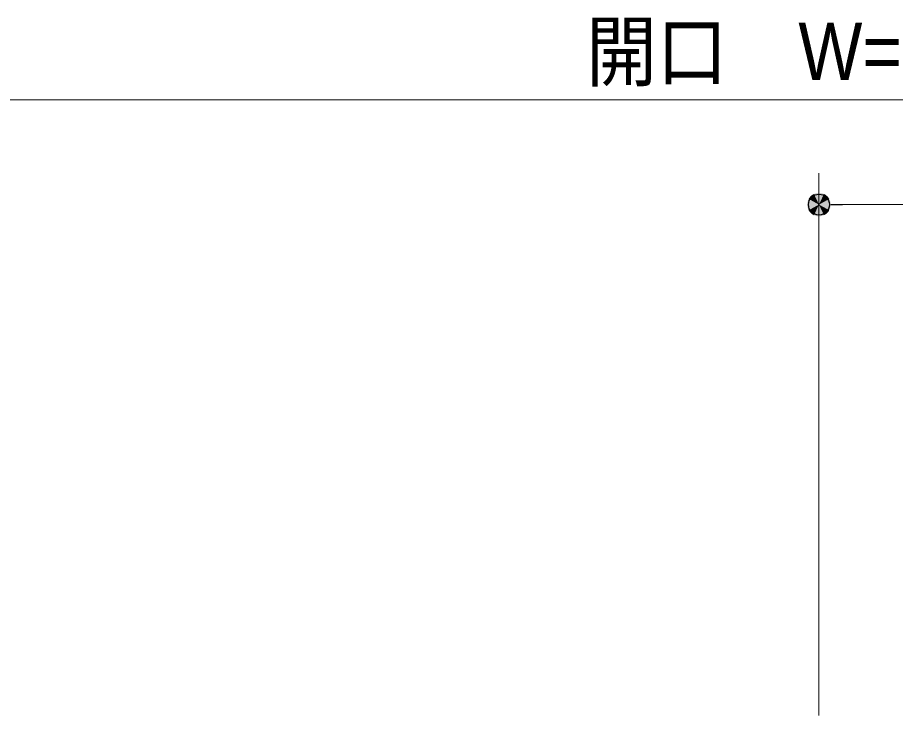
# Model space of a CAD drawing. Units: millimetres, scale not verified. Extents: x -4547 to 4547, y -2305 to 2305.
# Drawn here: x -2730.8 to -2311.9, y 676.1 to 1009.4 of the extents above; entities that cross this region are included whole.
import ezdxf
from ezdxf.enums import TextEntityAlignment as Align

# ---------------------------------------------------------------- set-up
doc = ezdxf.new("R2010")
doc.units = ezdxf.units.MM
doc.header["$LTSCALE"] = 20
doc.header["$PDMODE"] = 32
doc.header["$PDSIZE"] = 10
doc.layers.add('0-2_2寸法-1', color=7, linetype='Continuous', lineweight=15)
doc.layers.add('0-3_0', color=7, linetype='Continuous', lineweight=25)
doc.layers.add('0-4_Defpoints', color=7, linetype='Continuous')
doc.styles.add('ＭＳ Ｐゴシック', font='')
doc.styles.get('ＭＳ Ｐゴシック').set_extended_font_data('MS PGothic')

# ---------------------------------------------------------------- blocks, each defined once
blk = doc.blocks.new('_Dot')
at = {"layer": '0-3_0'}
blk.add_line((-10, 0), (-20, 0), dxfattribs=at)
for points in [[(0, 0), (-7.29, 6.85), (-6.37, 7.71)], [(0, 0), (-6.37, 7.71), (-5.36, 8.44)], [(0, 0), (-5.36, 8.44), (-4.26, 9.05)], [(0, 0), (-4.26, 9.05), (-3.09, 9.51)], [(0, 0), (-3.09, 9.51), (-1.87, 9.82)], [(0, 0), (-1.87, 9.82), (-0.63, 9.98)], [(0, 0), (-0.63, 9.98), (0.63, 9.98)], [(0, 0), (0.63, 9.98), (1.87, 9.82)], [(0, 0), (1.87, 9.82), (3.09, 9.51)], [(0, 0), (3.09, 9.51), (4.26, 9.05)], [(0, 0), (4.26, 9.05), (5.36, 8.44)], [(0, 0), (5.36, 8.44), (6.37, 7.71)], [(0, 0), (6.37, 7.71), (7.29, 6.85)], [(0, 0), (-10, 0), (-9.92, 1.25)], [(0, 0), (-9.92, -1.25), (-10, 0)], [(0, 0), (-9.92, 1.25), (-9.69, 2.49)], [(0, 0), (-9.69, -2.49), (-9.92, -1.25)], [(0, 0), (-9.69, 2.49), (-9.3, 3.68)], [(0, 0), (-9.3, -3.68), (-9.69, -2.49)], [(0, 0), (-9.3, 3.68), (-8.76, 4.82)], [(0, 0), (-8.76, -4.82), (-9.3, -3.68)], [(0, 0), (-8.76, 4.82), (-8.09, 5.88)], [(0, 0), (-8.09, -5.88), (-8.76, -4.82)], [(0, 0), (-8.09, 5.88), (-7.29, 6.85)], [(0, 0), (-7.29, -6.85), (-8.09, -5.88)], [(0, 0), (-6.37, -7.71), (-7.29, -6.85)], [(0, 0), (-5.36, -8.44), (-6.37, -7.71)], [(0, 0), (-4.26, -9.05), (-5.36, -8.44)], [(0, 0), (-3.09, -9.51), (-4.26, -9.05)], [(0, 0), (-1.87, -9.82), (-3.09, -9.51)], [(0, 0), (-0.63, -9.98), (-1.87, -9.82)], [(0, 0), (0.63, -9.98), (-0.63, -9.98)], [(0, 0), (7.29, 6.85), (8.09, 5.88)], [(0, 0), (8.09, 5.88), (8.76, 4.82)], [(0, 0), (8.76, 4.82), (9.3, 3.68)], [(0, 0), (9.3, 3.68), (9.69, 2.49)], [(0, 0), (9.69, 2.49), (9.92, 1.25)], [(0, 0), (9.92, 1.25), (10, 0)], [(0, 0), (1.87, -9.82), (0.63, -9.98)], [(0, 0), (3.09, -9.51), (1.87, -9.82)], [(0, 0), (4.26, -9.05), (3.09, -9.51)], [(0, 0), (5.36, -8.44), (4.26, -9.05)], [(0, 0), (6.37, -7.71), (5.36, -8.44)], [(0, 0), (7.29, -6.85), (6.37, -7.71)], [(0, 0), (8.09, -5.88), (7.29, -6.85)], [(0, 0), (8.76, -4.82), (8.09, -5.88)], [(0, 0), (9.3, -3.68), (8.76, -4.82)], [(0, 0), (9.69, -2.49), (9.3, -3.68)], [(0, 0), (9.92, -1.25), (9.69, -2.49)], [(0, 0), (10, 0), (9.92, -1.25)]]:
    blk.add_solid(points, dxfattribs=at)

msp = doc.modelspace()

# ---------------------------------------------------------------- linework, layer by layer
at = {"layer": '0-2_2寸法-1'}
for p, q in [((-741.6, 970.11), (-3958.09, 970.11)), ((-2348.35, 676.11), (-2348.35, 935.11)), ((-741.6, 920.11), (-2337.09, 920.11))]:
    msp.add_line(p, q, dxfattribs=at)
at = {"layer": '0-4_Defpoints'}
msp.add_point((-2348.35, 920.11), dxfattribs=at)

# ---------------------------------------------------------------- block references
at = {"layer": '0-2_2寸法-1', "xscale": 0.5627563, "yscale": 0.5627563, "rotation": 180}
msp.add_blockref('_Dot', (-2348.35, 920.11), dxfattribs=at)

# ---------------------------------------------------------------- texts
at = {"layer": '0-2_2寸法-1', "style": 'ＭＳ Ｐゴシック', "width": 0.9}
msp.add_text('開口\u3000W=3239', height=27.51, dxfattribs=at).set_placement((-2459.5, 971.29), align=Align.BOTTOM_LEFT)

doc.saveas('drawing.dxf')
